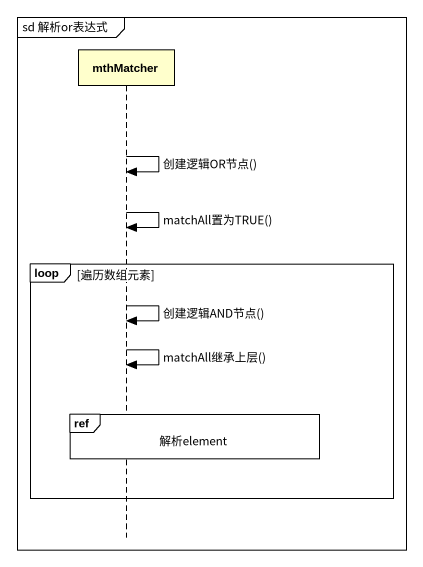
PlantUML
@startuml
mainframe sd 解析or表达式
hide footbox
participant mthMatcher

mthMatcher -> mthMatcher : 创建逻辑OR节点()
mthMatcher -> mthMatcher : matchAll置为TRUE()
loop 遍历数组元素
  mthMatcher -> mthMatcher : 创建逻辑AND节点()
  mthMatcher -> mthMatcher : matchAll继承上层()
  ref over mthMatcher : 解析element
end
@enduml
